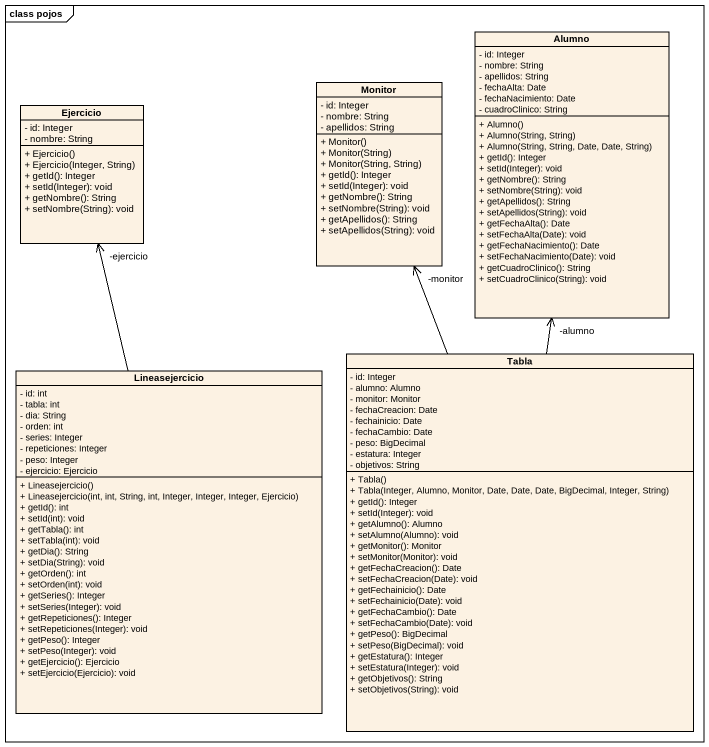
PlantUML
@startuml
mainframe class pojos
hide circle
hide empty members
skinparam classAttributeIconSize 0
class Alumno {
  - id: Integer
  - nombre: String
  - apellidos: String
  - fechaAlta: Date
  - fechaNacimiento: Date
  - cuadroClinico: String
  + Alumno()
  + Alumno(String, String)
  + Alumno(String, String, Date, Date, String)
  + getId(): Integer
  + setId(Integer): void
  + getNombre(): String
  + setNombre(String): void
  + getApellidos(): String
  + setApellidos(String): void
  + getFechaAlta(): Date
  + setFechaAlta(Date): void
  + getFechaNacimiento(): Date
  + setFechaNacimiento(Date): void
  + getCuadroClinico(): String
  + setCuadroClinico(String): void
}
class Monitor {
  - id: Integer
  - nombre: String
  - apellidos: String
  + Monitor()
  + Monitor(String)
  + Monitor(String, String)
  + getId(): Integer
  + setId(Integer): void
  + getNombre(): String
  + setNombre(String): void
  + getApellidos(): String
  + setApellidos(String): void
}
class Ejercicio {
  - id: Integer
  - nombre: String
  + Ejercicio()
  + Ejercicio(Integer, String)
  + getId(): Integer
  + setId(Integer): void
  + getNombre(): String
  + setNombre(String): void
}
class Lineasejercicio {
  - id: int
  - tabla: int
  - dia: String
  - orden: int
  - series: Integer
  - repeticiones: Integer
  - peso: Integer
  - ejercicio: Ejercicio
  + Lineasejercicio()
  + Lineasejercicio(int, int, String, int, Integer, Integer, Integer, Ejercicio)
  + getId(): int
  + setId(int): void
  + getTabla(): int
  + setTabla(int): void
  + getDia(): String
  + setDia(String): void
  + getOrden(): int
  + setOrden(int): void
  + getSeries(): Integer
  + setSeries(Integer): void
  + getRepeticiones(): Integer
  + setRepeticiones(Integer): void
  + getPeso(): Integer
  + setPeso(Integer): void
  + getEjercicio(): Ejercicio
  + setEjercicio(Ejercicio): void
}
class Tabla {
  - id: Integer
  - alumno: Alumno
  - monitor: Monitor
  - fechaCreacion: Date
  - fechainicio: Date
  - fechaCambio: Date
  - peso: BigDecimal
  - estatura: Integer
  - objetivos: String
  + Tabla()
  + Tabla(Integer, Alumno, Monitor, Date, Date, Date, BigDecimal, Integer, String)
  + getId(): Integer
  + setId(Integer): void
  + getAlumno(): Alumno
  + setAlumno(Alumno): void
  + getMonitor(): Monitor
  + setMonitor(Monitor): void
  + getFechaCreacion(): Date
  + setFechaCreacion(Date): void
  + getFechainicio(): Date
  + setFechainicio(Date): void
  + getFechaCambio(): Date
  + setFechaCambio(Date): void
  + getPeso(): BigDecimal
  + setPeso(BigDecimal): void
  + getEstatura(): Integer
  + setEstatura(Integer): void
  + getObjetivos(): String
  + setObjetivos(String): void
}
Lineasejercicio -up-> "-ejercicio" Ejercicio
Tabla -up-> "-alumno" Alumno
Tabla -up-> "-monitor" Monitor
@enduml
